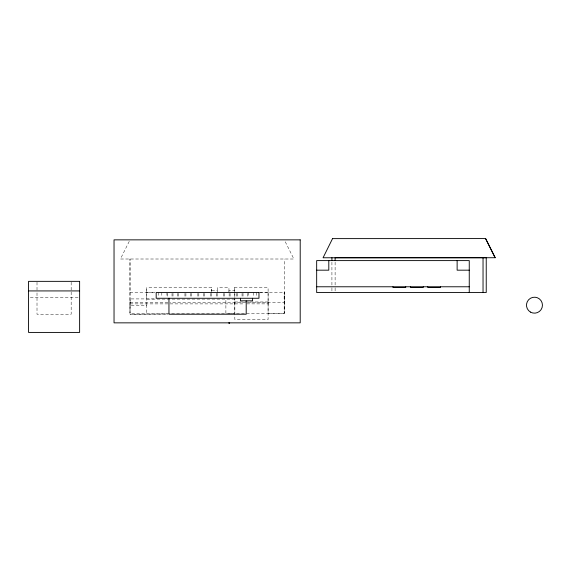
<?xml version="1.0" encoding="UTF-8"?>
<svg xmlns="http://www.w3.org/2000/svg" width="571" height="571" viewBox="0 0 571 571"><rect width="100%" height="100%" fill="white"/><g stroke="black" fill="none" stroke-linecap="round" stroke-linejoin="round"><path stroke-width="0.43" stroke-dasharray="2.85 2.14" d="M129.995 305.357L129.995 259.006L129.995 313.272L129.995 305.357L146.79 305.357L146.79 313.272M146.79 305.357L146.79 287.606L211.777 287.606L211.713 290.796L211.713 287.606M234.824 299.097L146.79 299.097L146.79 287.606M211.777 292.68L211.777 287.606M225.888 313.272L225.888 298.918M234.381 292.695L234.381 287.606L268.092 287.606L268.092 313.272L284.301 313.272L284.308 259.006M228.607 313.329L234.824 313.272L234.831 298.918M234.824 296.706L234.831 292.652M284.301 313.272L129.995 313.272L130.124 298.918L154.955 298.918M129.232 241.383L120.417 259.006L293.879 259.006L285.072 241.383M268.092 302.287L268.099 303.872L245.337 303.872M167.31 313.929L129.995 314.293L167.895 314.293M211.713 290.796L217.522 290.796L217.522 292.687L217.522 287.606L228.95 287.606L228.95 292.709L228.957 290.796L234.381 290.796M129.995 292.523L154.969 292.523M259.498 292.509L284.308 292.523L284.18 313.272L284.18 292.523L284.187 302.273L170.03 302.287M146.918 292.716L154.912 292.709M260.212 292.716L268.099 292.78M30.313 297.313L78.741 297.313M234.824 301.973L244.452 301.973M245.33 301.973L268.092 301.973M130.124 302.287L169.137 302.287M130.124 303.886L169.137 303.886M170.03 303.886L244.452 303.886M234.824 302.28L234.824 303.886M335.113 262.189L335.113 287.17M335.113 288.062L335.113 291.631M331.922 262.189L331.922 287.17M331.922 288.062L331.922 291.631M268.092 292.523L268.092 319.532L234.824 319.532L234.824 314.057M256.415 292.523L256.415 296.627M253.338 292.523L253.338 296.627M248.235 292.523L248.235 296.627M247.479 293.344L247.479 298.269M243.01 293.344L243.01 296.627M242.054 293.344L242.054 296.627M237.586 293.344L237.586 298.269M236.622 293.344L236.622 298.269M234.824 292.523L234.824 313.272M234.381 287.606L234.381 291.01M230.092 293.344L230.092 296.627M229.135 293.344L229.135 296.627M224.667 293.344L224.667 298.269M223.704 293.344L223.704 296.627M217.173 293.344L217.173 296.627M216.216 293.344L216.216 296.627M211.748 293.344L211.748 298.269M210.785 293.344L210.785 298.269M204.254 293.344L204.254 296.627M203.297 293.344L203.297 296.627M198.829 293.344L198.829 298.269M197.866 293.344L197.866 298.269M191.335 293.344L191.335 296.627M190.379 293.344L190.379 296.627M185.91 293.344L185.91 298.269M184.947 293.344L184.947 296.627M178.416 293.344L178.416 296.627M177.46 293.344L177.46 296.627M172.992 293.344L172.992 298.269M172.028 293.344L172.028 296.627M167.674 293.344L167.674 298.269M166.925 292.523L166.925 296.627M161.814 292.523L161.814 296.627M158.738 292.523L158.738 296.627M71.168 282.238L71.168 291.124M71.168 292.017L71.168 314.228L37.008 314.228L37.008 292.017M37.008 282.238L37.008 291.124"/><path stroke-width="0.86" d="M328.803 260.604L328.803 270.176L316.669 270.176M457.128 260.604L457.128 270.176L469.255 270.176M469.255 292.523L469.255 260.604L316.669 260.604L316.669 292.523L486.235 292.523L486.235 257.728L335.113 257.728L335.113 260.405M332.565 238.578L323.065 257.771L495.171 257.728L485.593 238.578L332.643 238.621M485.593 238.578L495.171 257.728M316.669 286.778L469.255 286.778M28.55 290.925L79.626 290.925M228.95 322.722L229.342 322.851M228.95 323.293L229.342 323.422M483.037 257.856L483.037 292.523M440.527 286.778L440.527 287.413L427.758 287.413L427.758 286.778M423.289 286.778L423.289 287.413L410.52 287.413L410.52 286.778M405.731 286.778L405.731 287.413L392.962 287.413L392.962 286.778M331.922 257.728L331.922 260.405M252.589 298.269L252.589 300.824L240.455 300.824L240.455 298.269M246.201 300.931L246.201 314.228L168.952 314.228L168.952 298.269M300.203 239.856L114.036 239.856L114.036 322.851L300.203 322.851L300.203 239.856M79.626 281.353L28.55 281.353L28.55 332.422L79.626 332.422L79.626 281.353M258.97 292.523L156.183 292.523L156.183 298.269L258.97 298.269L258.97 292.523M530.48 312.094A7.98 7.98 0 0 0 542.45 305.178A7.98 7.98 0 0 0 530.48 298.269A7.98 7.98 0 0 0 530.48 312.094"/></g></svg>
